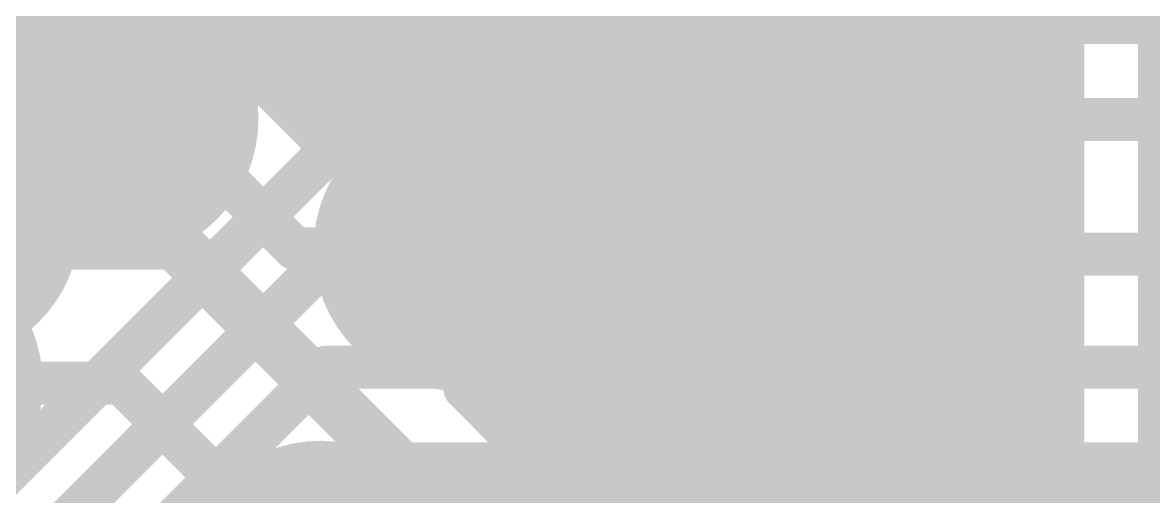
# Model space of a CAD drawing. Header units: millimetres. Extents: x 0.11 to 5.67, y 0.55 to 4.24.
# Drawn here: x 3.1118 to 3.3188, y 2.2155 to 2.3022 of the extents above; entities that cross this region are included whole.
import ezdxf

# ---------------------------------------------------------------- set-up
doc = ezdxf.new("R2010")
doc.units = ezdxf.units.MM
doc.header["$MEASUREMENT"] = 0
for name, color, linetype in [('BottomLayer', 5, 'Continuous'), ('InternalPlane1', 76, 'Continuous'), ('InternalPlane2', 16, 'Continuous'), ('MultiLayer', 9, 'Continuous'), ('TopLayer', 1, 'Continuous'), ('ViaHoleLayer', 16, 'Continuous')]:
    doc.layers.add(name, color=color, linetype=linetype)

msp = doc.modelspace()

# ---------------------------------------------------------------- linework, layer by layer
at = {"layer": 'BottomLayer'}
for points, const_width in [([(3.3198818, 1.9704725), (3.3198818, 2.5285434)], 0.007874), ([(3.3021653, 2.154445), (3.3021653, 2.5212049)], 0.007874), ([(2.9793308, 2.3060961), (3.1152794, 2.3060961)], 0.007874), ([(3.1428314, 2.3060961), (3.3021653, 2.3060961)], 0.007874), ([(3.1506748, 2.2982221), (3.3021653, 2.2982221)], 0.007874), ([(3.1523209, 2.2951879), (3.1689655, 2.2785433)], 0.007874), ([(3.1571607, 2.2903481), (3.3021653, 2.2903481)], 0.007874), ([(3.1290554, 2.28453), (3.1379238, 2.28453)], 0.007874), ([(3.1379238, 2.28453), (3.161627, 2.2608268)], 0.007874), ([(3.1650347, 2.2824741), (3.1772969, 2.2824741)], 0.007874), ([(3.2045929, 2.2824741), (3.3021653, 2.2824741)], 0.007874), ([(3.1689655, 2.2785433), (3.1724787, 2.2785433)], 0.007874), ([(3.2125127, 2.2746001), (3.3021653, 2.2746001)], 0.007874), ([(3.2158461, 2.2667261), (3.3021653, 2.2667261)], 0.007874), ([(3.1003125, 2.2618922), (3.1384322, 2.2618922)], 0.0098425), ([(3.1384322, 2.2618922), (3.1390574, 2.2625174)], 0.0098425), ([(3.1390574, 2.2625174), (3.2643272, 2.1372476)], 0.0098425), ([(3.161627, 2.2608268), (3.1909449, 2.2608268)], 0.007874), ([(3.2164591, 2.2588521), (3.3021653, 2.2588521)], 0.007874), ([(3.2145643, 2.2509781), (3.3021653, 2.2509781)], 0.007874), ([(3.2094051, 2.2431041), (3.3021653, 2.2431041)], 0.007874), ([(3.0895669, 2.2362205), (3.1299213, 2.2362205)], 0.007874), ([(3.1299213, 2.2362205), (3.1663386, 2.1998032)], 0.007874), ([(3.1927234, 2.2352982), (3.2439051, 2.1841165)], 0.007874), ([(3.1927915, 2.2352301), (3.3021653, 2.2352301)], 0.007874), ([(3.2006655, 2.2273561), (3.3021653, 2.2273561)], 0.007874), ([(3.2085395, 2.2194821), (3.3021653, 2.2194821)], 0.007874), ([(3.2164135, 2.2116081), (3.3021653, 2.2116081)], 0.007874)]:
    msp.add_lwpolyline(points, dxfattribs=dict(at, const_width=const_width))
at = {"layer": 'BottomLayer', "const_width": 0.007874}
for points in [[(3.1040946, 2.2901721, -0.7175839364938685), (3.1523209, 2.2951879)], [(3.1724787, 2.2785433, -0.6756959437785183), (3.2165354, 2.2608268)], [(3.2165354, 2.2608268, -0.3939849241362125), (3.1927234, 2.2352982)]]:
    msp.add_lwpolyline(points, format="xyb", dxfattribs=at)
at = {"layer": 'BottomLayer'}
for points, const_width in [([(3.1487063, 2.2982221, 1), (3.1526433, 2.2982221, 1)], 0.003937), ([(3.3001968, 2.2982221, 1), (3.3041338, 2.2982221, 1)], 0.003937), ([(3.1503524, 2.2951879, 1), (3.1542894, 2.2951879, 1)], 0.003937), ([(3.1503524, 2.2951879, 1), (3.1542894, 2.2951879, 1)], 0.003937), ([(3.1231499, 2.28453, 1), (3.1349609, 2.28453, 1)], 0.011811), ([(3.1551922, 2.2903481, 1), (3.1591292, 2.2903481, 1)], 0.003937), ([(3.3001968, 2.2903481, 1), (3.3041338, 2.2903481, 1)], 0.003937), ([(3.1270869, 2.28453, 1), (3.1310239, 2.28453, 1)], 0.003937), ([(3.1359553, 2.28453, 1), (3.1398923, 2.28453, 1)], 0.003937), ([(3.1359553, 2.28453, 1), (3.1398923, 2.28453, 1)], 0.003937), ([(3.1630662, 2.2824741, 1), (3.1670032, 2.2824741, 1)], 0.003937), ([(3.1753284, 2.2824741, 1), (3.1792654, 2.2824741, 1)], 0.003937), ([(3.2026244, 2.2824741, 1), (3.2065614, 2.2824741, 1)], 0.003937), ([(3.3001968, 2.2824741, 1), (3.3041338, 2.2824741, 1)], 0.003937), ([(3.166997, 2.2785433, 1), (3.170934, 2.2785433, 1)], 0.003937), ([(3.166997, 2.2785433, 1), (3.170934, 2.2785433, 1)], 0.003937), ([(3.1705102, 2.2785433, 1), (3.1744472, 2.2785433, 1)], 0.003937), ([(3.1705102, 2.2785433, 1), (3.1744472, 2.2785433, 1)], 0.003937), ([(3.2105442, 2.2746001, 1), (3.2144812, 2.2746001, 1)], 0.003937), ([(3.3001968, 2.2746001, 1), (3.3041338, 2.2746001, 1)], 0.003937), ([(3.1850394, 2.2608268, 1), (3.1968504, 2.2608268, 1)], 0.011811), ([(3.2138776, 2.2667261, 1), (3.2178146, 2.2667261, 1)], 0.003937), ([(3.3001968, 2.2667261, 1), (3.3041338, 2.2667261, 1)], 0.003937), ([(3.1359716, 2.2618922, 1), (3.1408928, 2.2618922, 1)], 0.0049212), ([(3.1359716, 2.2618922, 1), (3.1408928, 2.2618922, 1)], 0.0049212), ([(3.1365968, 2.2625174, 1), (3.141518, 2.2625174, 1)], 0.0049212), ([(3.1365968, 2.2625174, 1), (3.141518, 2.2625174, 1)], 0.0049212), ([(3.1596585, 2.2608268, 1), (3.1635955, 2.2608268, 1)], 0.003937), ([(3.1596585, 2.2608268, 1), (3.1635955, 2.2608268, 1)], 0.003937), ([(3.1889764, 2.2608268, 1), (3.1929134, 2.2608268, 1)], 0.003937), ([(3.2145669, 2.2608268, 1), (3.2185039, 2.2608268, 1)], 0.003937), ([(3.2145669, 2.2608268, 1), (3.2185039, 2.2608268, 1)], 0.003937), ([(3.2144906, 2.2588521, 1), (3.2184276, 2.2588521, 1)], 0.003937), ([(3.3001968, 2.2588521, 1), (3.3041338, 2.2588521, 1)], 0.003937), ([(3.2125958, 2.2509781, 1), (3.2165328, 2.2509781, 1)], 0.003937), ([(3.3001968, 2.2509781, 1), (3.3041338, 2.2509781, 1)], 0.003937), ([(3.2074366, 2.2431041, 1), (3.2113736, 2.2431041, 1)], 0.003937), ([(3.3001968, 2.2431041, 1), (3.3041338, 2.2431041, 1)], 0.003937), ([(3.1279528, 2.2362205, 1), (3.1318898, 2.2362205, 1)], 0.003937), ([(3.1279528, 2.2362205, 1), (3.1318898, 2.2362205, 1)], 0.003937), ([(3.1907549, 2.2352982, 1), (3.1946919, 2.2352982, 1)], 0.003937), ([(3.1907549, 2.2352982, 1), (3.1946919, 2.2352982, 1)], 0.003937), ([(3.190823, 2.2352301, 1), (3.19476, 2.2352301, 1)], 0.003937), ([(3.3001968, 2.2352301, 1), (3.3041338, 2.2352301, 1)], 0.003937), ([(3.198697, 2.2273561, 1), (3.202634, 2.2273561, 1)], 0.003937), ([(3.3001968, 2.2273561, 1), (3.3041338, 2.2273561, 1)], 0.003937), ([(3.206571, 2.2194821, 1), (3.210508, 2.2194821, 1)], 0.003937), ([(3.3001968, 2.2194821, 1), (3.3041338, 2.2194821, 1)], 0.003937)]:
    msp.add_lwpolyline(points, format="xyb", close=True, dxfattribs=dict(at, const_width=const_width))
at = {"layer": 'InternalPlane1', "const_width": 0.0259055}
for points in [[(3.1161027, 2.28453, 1), (3.1420081, 2.28453, 1)], [(3.083504, 2.265748, 1), (3.1094094, 2.265748, 1)], [(3.1779922, 2.2608268, 1), (3.2038976, 2.2608268, 1)], [(3.0766142, 2.2362205, 1), (3.1025196, 2.2362205, 1)], [(3.1533859, 2.1998032, 1), (3.1792913, 2.1998032, 1)]]:
    msp.add_lwpolyline(points, format="xyb", close=True, dxfattribs=at)
at = {"layer": 'InternalPlane2', "const_width": 0.0259055}
for points in [[(3.2331104, 2.3139765, 1), (3.2590158, 2.3139765, 1)], [(3.1161027, 2.28453, 1), (3.1420081, 2.28453, 1)], [(3.083504, 2.265748, 1), (3.1094094, 2.265748, 1)], [(3.1779922, 2.2608268, 1), (3.2038976, 2.2608268, 1)], [(3.0766142, 2.2362205, 1), (3.1025196, 2.2362205, 1)], [(3.1533859, 2.1998032, 1), (3.1792913, 2.1998032, 1)]]:
    msp.add_lwpolyline(points, format="xyb", close=True, dxfattribs=at)
at = {"layer": 'MultiLayer', "const_width": 0.011811}
for points in [[(3.1231499, 2.28453, 1), (3.1349609, 2.28453, 1)], [(3.1850394, 2.2608268, 1), (3.1968504, 2.2608268, 1)]]:
    msp.add_lwpolyline(points, format="xyb", close=True, dxfattribs=at)
at = {"layer": 'TopLayer', "const_width": 0.007874}
for points in [[(3.1635139, 2.3196141), (3.1809627, 2.3021653)], [(3.1509864, 2.3070866), (3.1736242, 2.2844488)], [(3.1770319, 2.3060961), (3.4448227, 2.3060961)], [(3.1809627, 2.3021653), (3.4408919, 2.3021653)], [(3.0610236, 2.2874015), (3.1261839, 2.2874015)], [(3.1261839, 2.2874015), (3.1290554, 2.28453)], [(3.0570866, 2.1679112), (3.1736242, 2.2844488)], [(3.1736242, 2.2844488), (3.4482304, 2.2844488)], [(3.0767717, 2.1681092), (3.168505, 2.2598425)], [(3.168505, 2.2598425), (3.4431112, 2.2598425)], [(3.0964567, 2.1683071), (3.1673228, 2.2391732)], [(3.1673228, 2.2391732), (3.441929, 2.2391732)], [(3.1799768, 2.2214567), (3.4277009, 2.2214567)], [(3.1826975, 2.2194821), (3.4257263, 2.2194821)], [(3.1888194, 2.2123307), (3.2290629, 2.1720872)], [(3.189542, 2.2116081), (3.4178523, 2.2116081)]]:
    msp.add_lwpolyline(points, dxfattribs=at)
at = {"layer": 'TopLayer'}
for points, const_width in [([(3.1789942, 2.3021653, 1), (3.1829312, 2.3021653, 1)], 0.003937), ([(3.1789942, 2.3021653, 1), (3.1829312, 2.3021653, 1)], 0.003937), ([(3.1231499, 2.28453, 1), (3.1349609, 2.28453, 1)], 0.011811), ([(3.1242154, 2.2874015, 1), (3.1281524, 2.2874015, 1)], 0.003937), ([(3.1242154, 2.2874015, 1), (3.1281524, 2.2874015, 1)], 0.003937), ([(3.1270869, 2.28453, 1), (3.1310239, 2.28453, 1)], 0.003937), ([(3.1716557, 2.2844488, 1), (3.1755927, 2.2844488, 1)], 0.003937), ([(3.1716557, 2.2844488, 1), (3.1755927, 2.2844488, 1)], 0.003937), ([(3.1716557, 2.2844488, 1), (3.1755927, 2.2844488, 1)], 0.003937), ([(3.1850394, 2.2608268, 1), (3.1968504, 2.2608268, 1)], 0.011811), ([(3.1665365, 2.2598425, 1), (3.1704735, 2.2598425, 1)], 0.003937), ([(3.1665365, 2.2598425, 1), (3.1704735, 2.2598425, 1)], 0.003937), ([(3.1653543, 2.2391732, 1), (3.1692913, 2.2391732, 1)], 0.003937), ([(3.1653543, 2.2391732, 1), (3.1692913, 2.2391732, 1)], 0.003937), ([(3.1780083, 2.2214567, 1), (3.1819453, 2.2214567, 1)], 0.003937), ([(3.1780083, 2.2214567, 1), (3.1819453, 2.2214567, 1)], 0.003937), ([(3.180729, 2.2194821, 1), (3.184666, 2.2194821, 1)], 0.003937), ([(3.1864767, 2.2126939, 1), (3.1904137, 2.2126939, 1)], 0.003937), ([(3.1868509, 2.2123307, 1), (3.1907879, 2.2123307, 1)], 0.003937)]:
    msp.add_lwpolyline(points, format="xyb", close=True, dxfattribs=dict(at, const_width=const_width))
at = {"layer": 'TopLayer', "const_width": 0.007874}
msp.add_lwpolyline([(3.1799768, 2.2214567, -0.1207856287945004), (3.1884452, 2.2126939)], format="xyb", dxfattribs=at)
at = {"layer": 'ViaHoleLayer', "const_width": 0.0059055}
for points in [[(3.1261027, 2.28453, 1), (3.1320081, 2.28453, 1)], [(3.1879922, 2.2608268, 1), (3.1938976, 2.2608268, 1)]]:
    msp.add_lwpolyline(points, format="xyb", close=True, dxfattribs=at)

doc.saveas('drawing.dxf')
